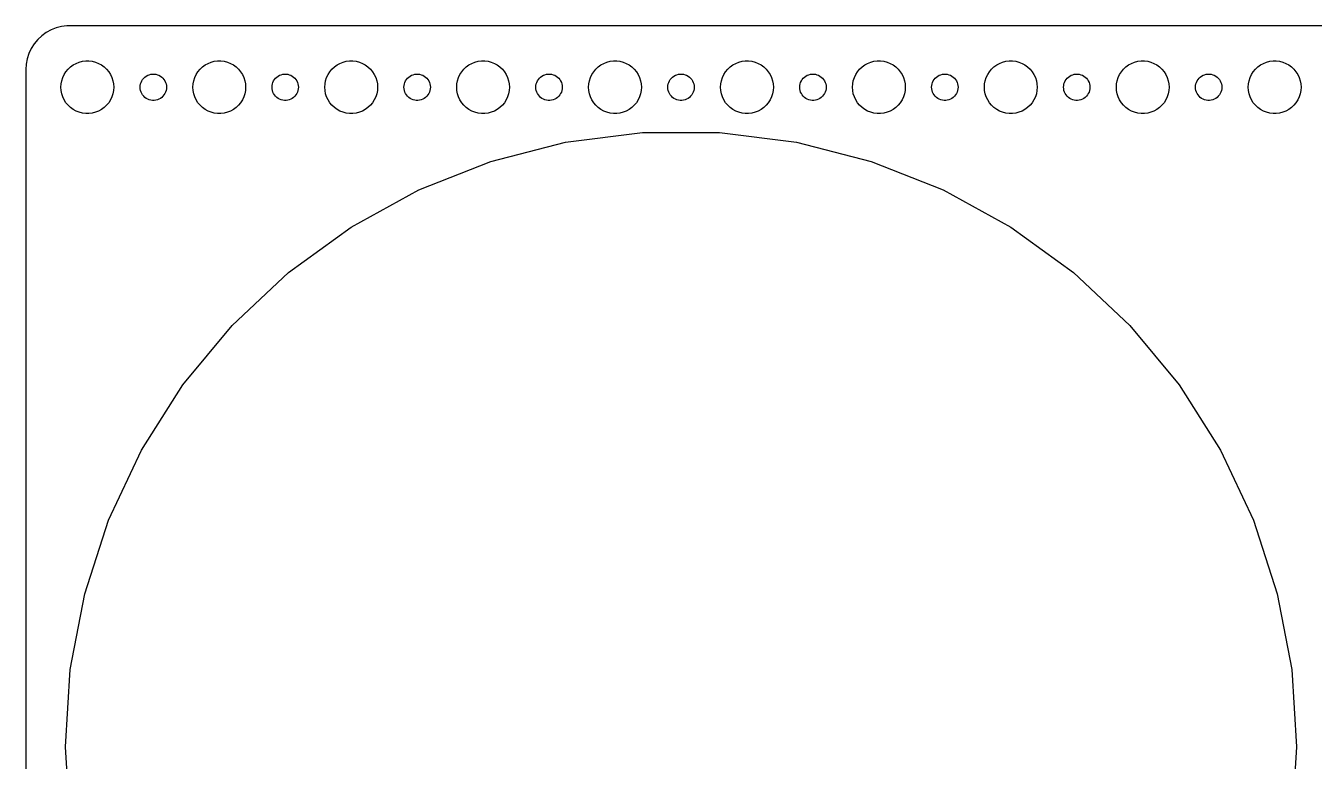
# Model space of a CAD drawing. Header units: metres. Extents: x -292 to 292, y -82 to 82.
# Drawn here: x -292 to -145.5, y -1.6 to 82 of the extents above; entities that cross this region are included whole.
import ezdxf

# ---------------------------------------------------------------- set-up
doc = ezdxf.new("R2010")
doc.units = ezdxf.units.M

msp = doc.modelspace()

# ---------------------------------------------------------------- linework, layer by layer
for p, q in [((-290.187, 80.8526), (-290.645, 80.4227)), ((-289.679, 81.2216), (-290.187, 80.8526)), ((-289.129, 81.5241), (-289.679, 81.2216)), ((-288.545, 81.7553), (-289.129, 81.5241)), ((-287.937, 81.9114), (-288.545, 81.7553)), ((-287.314, 81.9901), (-287.937, 81.9114)), ((287.314, 81.9901), (-287.314, 81.9901)), ((-291.382, 79.4088), (-291.649, 78.8406)), ((-291.045, 79.9389), (-291.382, 79.4088)), ((-290.645, 80.4227), (-291.045, 79.9389)), ((-291.843, 78.2434), (-291.961, 77.6267)), ((-291.649, 78.8406), (-291.843, 78.2434)), ((-286.607, 77.533), (-286.277, 77.7145)), ((-286.277, 77.7145), (-285.927, 77.8532)), ((-285.927, 77.8532), (-285.562, 77.9469)), ((-285.562, 77.9469), (-285.188, 77.9941)), ((-285.188, 77.9941), (-284.812, 77.9941)), ((-284.812, 77.9941), (-284.438, 77.9469)), ((-284.438, 77.9469), (-284.073, 77.8532)), ((-284.073, 77.8532), (-283.723, 77.7145)), ((-283.723, 77.7145), (-283.393, 77.533)), ((-271.607, 77.533), (-271.277, 77.7145)), ((-271.277, 77.7145), (-270.927, 77.8532)), ((-270.927, 77.8532), (-270.562, 77.9469)), ((-270.562, 77.9469), (-270.188, 77.9941)), ((-270.188, 77.9941), (-269.812, 77.9941)), ((-269.812, 77.9941), (-269.438, 77.9469)), ((-269.438, 77.9469), (-269.073, 77.8532)), ((-269.073, 77.8532), (-268.723, 77.7145)), ((-268.723, 77.7145), (-268.393, 77.533)), ((-256.607, 77.533), (-256.277, 77.7145)), ((-256.277, 77.7145), (-255.927, 77.8532)), ((-255.927, 77.8532), (-255.562, 77.9469)), ((-255.562, 77.9469), (-255.188, 77.9941)), ((-255.188, 77.9941), (-254.812, 77.9941)), ((-254.812, 77.9941), (-254.438, 77.9469)), ((-254.438, 77.9469), (-254.073, 77.8532)), ((-254.073, 77.8532), (-253.723, 77.7145)), ((-253.723, 77.7145), (-253.393, 77.533)), ((-241.607, 77.533), (-241.277, 77.7145)), ((-241.277, 77.7145), (-240.927, 77.8532)), ((-240.927, 77.8532), (-240.562, 77.9469)), ((-240.562, 77.9469), (-240.188, 77.9941)), ((-240.188, 77.9941), (-239.812, 77.9941)), ((-239.812, 77.9941), (-239.438, 77.9469)), ((-239.438, 77.9469), (-239.073, 77.8532)), ((-239.073, 77.8532), (-238.723, 77.7145)), ((-238.723, 77.7145), (-238.393, 77.533)), ((-226.607, 77.533), (-226.277, 77.7145)), ((-226.277, 77.7145), (-225.927, 77.8532)), ((-225.927, 77.8532), (-225.562, 77.9469)), ((-225.562, 77.9469), (-225.188, 77.9941)), ((-225.188, 77.9941), (-224.812, 77.9941)), ((-224.812, 77.9941), (-224.438, 77.9469)), ((-224.438, 77.9469), (-224.073, 77.8532)), ((-224.073, 77.8532), (-223.723, 77.7145)), ((-223.723, 77.7145), (-223.393, 77.533)), ((-211.607, 77.533), (-211.277, 77.7145)), ((-211.277, 77.7145), (-210.927, 77.8532)), ((-210.927, 77.8532), (-210.562, 77.9469)), ((-210.562, 77.9469), (-210.188, 77.9941)), ((-210.188, 77.9941), (-209.812, 77.9941)), ((-209.812, 77.9941), (-209.438, 77.9469)), ((-209.438, 77.9469), (-209.073, 77.8532)), ((-209.073, 77.8532), (-208.723, 77.7145)), ((-208.723, 77.7145), (-208.393, 77.533)), ((-196.607, 77.533), (-196.277, 77.7145)), ((-196.277, 77.7145), (-195.927, 77.8532)), ((-195.927, 77.8532), (-195.562, 77.9469)), ((-195.562, 77.9469), (-195.188, 77.9941)), ((-195.188, 77.9941), (-194.812, 77.9941)), ((-194.812, 77.9941), (-194.438, 77.9469)), ((-194.438, 77.9469), (-194.073, 77.8532)), ((-194.073, 77.8532), (-193.723, 77.7145)), ((-193.723, 77.7145), (-193.393, 77.533)), ((-181.607, 77.533), (-181.277, 77.7145)), ((-181.277, 77.7145), (-180.927, 77.8532)), ((-180.927, 77.8532), (-180.562, 77.9469)), ((-180.562, 77.9469), (-180.188, 77.9941)), ((-180.188, 77.9941), (-179.812, 77.9941)), ((-179.812, 77.9941), (-179.438, 77.9469)), ((-179.438, 77.9469), (-179.073, 77.8532)), ((-179.073, 77.8532), (-178.723, 77.7145)), ((-178.723, 77.7145), (-178.393, 77.533)), ((-166.607, 77.533), (-166.277, 77.7145)), ((-166.277, 77.7145), (-165.927, 77.8532)), ((-165.927, 77.8532), (-165.562, 77.9469)), ((-165.562, 77.9469), (-165.188, 77.9941)), ((-165.188, 77.9941), (-164.812, 77.9941)), ((-164.812, 77.9941), (-164.438, 77.9469)), ((-164.438, 77.9469), (-164.073, 77.8532)), ((-164.073, 77.8532), (-163.723, 77.7145)), ((-163.723, 77.7145), (-163.393, 77.533)), ((-151.607, 77.533), (-151.277, 77.7145)), ((-151.277, 77.7145), (-150.927, 77.8532)), ((-150.927, 77.8532), (-150.562, 77.9469)), ((-150.562, 77.9469), (-150.188, 77.9941)), ((-150.188, 77.9941), (-149.812, 77.9941)), ((-149.812, 77.9941), (-149.438, 77.9469)), ((-149.438, 77.9469), (-149.073, 77.8532)), ((-149.073, 77.8532), (-148.723, 77.7145)), ((-148.723, 77.7145), (-148.393, 77.533)), ((-291.961, 77.6267), (-292, 77)), ((-292, 77), (-292, -77)), ((-287.789, 76.1044), (-287.629, 76.4453)), ((-287.629, 76.4453), (-287.427, 76.7634)), ((-287.427, 76.7634), (-287.187, 77.0536)), ((-287.187, 77.0536), (-286.912, 77.3115)), ((-286.912, 77.3115), (-286.607, 77.533)), ((-283.393, 77.533), (-283.088, 77.3115)), ((-283.088, 77.3115), (-282.813, 77.0536)), ((-282.813, 77.0536), (-282.573, 76.7634)), ((-282.573, 76.7634), (-282.371, 76.4453)), ((-282.371, 76.4453), (-282.211, 76.1044)), ((-278.456, 76.1558), (-278.304, 76.2665)), ((-278.304, 76.2665), (-278.139, 76.3572)), ((-278.139, 76.3572), (-277.964, 76.4266)), ((-277.964, 76.4266), (-277.781, 76.4734)), ((-277.781, 76.4734), (-277.594, 76.497)), ((-277.594, 76.497), (-277.406, 76.497)), ((-277.406, 76.497), (-277.219, 76.4734)), ((-277.219, 76.4734), (-277.036, 76.4266)), ((-277.036, 76.4266), (-276.861, 76.3572)), ((-276.861, 76.3572), (-276.696, 76.2665)), ((-276.696, 76.2665), (-276.544, 76.1558)), ((-272.789, 76.1044), (-272.629, 76.4453)), ((-272.629, 76.4453), (-272.427, 76.7634)), ((-272.427, 76.7634), (-272.187, 77.0536)), ((-272.187, 77.0536), (-271.912, 77.3115)), ((-271.912, 77.3115), (-271.607, 77.533)), ((-268.393, 77.533), (-268.088, 77.3115)), ((-268.088, 77.3115), (-267.813, 77.0536)), ((-267.813, 77.0536), (-267.573, 76.7634)), ((-267.573, 76.7634), (-267.371, 76.4453)), ((-267.371, 76.4453), (-267.211, 76.1044)), ((-263.456, 76.1558), (-263.304, 76.2665)), ((-263.304, 76.2665), (-263.139, 76.3572)), ((-263.139, 76.3572), (-262.964, 76.4266)), ((-262.964, 76.4266), (-262.781, 76.4734)), ((-262.781, 76.4734), (-262.594, 76.497)), ((-262.594, 76.497), (-262.406, 76.497)), ((-262.406, 76.497), (-262.219, 76.4734)), ((-262.219, 76.4734), (-262.036, 76.4266)), ((-262.036, 76.4266), (-261.861, 76.3572)), ((-261.861, 76.3572), (-261.696, 76.2665)), ((-261.696, 76.2665), (-261.544, 76.1558)), ((-257.789, 76.1044), (-257.629, 76.4453)), ((-257.629, 76.4453), (-257.427, 76.7634)), ((-257.427, 76.7634), (-257.187, 77.0536)), ((-257.187, 77.0536), (-256.912, 77.3115)), ((-256.912, 77.3115), (-256.607, 77.533)), ((-253.393, 77.533), (-253.088, 77.3115)), ((-253.088, 77.3115), (-252.813, 77.0536)), ((-252.813, 77.0536), (-252.573, 76.7634)), ((-252.573, 76.7634), (-252.371, 76.4453)), ((-252.371, 76.4453), (-252.211, 76.1044)), ((-248.456, 76.1558), (-248.304, 76.2665)), ((-248.304, 76.2665), (-248.139, 76.3572)), ((-248.139, 76.3572), (-247.964, 76.4266)), ((-247.964, 76.4266), (-247.781, 76.4734)), ((-247.781, 76.4734), (-247.594, 76.497)), ((-247.594, 76.497), (-247.406, 76.497)), ((-247.406, 76.497), (-247.219, 76.4734)), ((-247.219, 76.4734), (-247.036, 76.4266)), ((-247.036, 76.4266), (-246.861, 76.3572)), ((-246.861, 76.3572), (-246.696, 76.2665)), ((-246.696, 76.2665), (-246.544, 76.1558)), ((-242.789, 76.1044), (-242.629, 76.4453)), ((-242.629, 76.4453), (-242.427, 76.7634)), ((-242.427, 76.7634), (-242.187, 77.0536)), ((-242.187, 77.0536), (-241.912, 77.3115)), ((-241.912, 77.3115), (-241.607, 77.533)), ((-238.393, 77.533), (-238.088, 77.3115)), ((-238.088, 77.3115), (-237.813, 77.0536)), ((-237.813, 77.0536), (-237.573, 76.7634)), ((-237.573, 76.7634), (-237.371, 76.4453)), ((-237.371, 76.4453), (-237.211, 76.1044)), ((-233.456, 76.1558), (-233.304, 76.2665)), ((-233.304, 76.2665), (-233.139, 76.3572)), ((-233.139, 76.3572), (-232.964, 76.4266)), ((-232.964, 76.4266), (-232.781, 76.4734)), ((-232.781, 76.4734), (-232.594, 76.497)), ((-232.594, 76.497), (-232.406, 76.497)), ((-232.406, 76.497), (-232.219, 76.4734)), ((-232.219, 76.4734), (-232.036, 76.4266)), ((-232.036, 76.4266), (-231.861, 76.3572)), ((-231.861, 76.3572), (-231.696, 76.2665)), ((-231.696, 76.2665), (-231.544, 76.1558)), ((-227.789, 76.1044), (-227.629, 76.4453)), ((-227.629, 76.4453), (-227.427, 76.7634)), ((-227.427, 76.7634), (-227.187, 77.0536)), ((-227.187, 77.0536), (-226.912, 77.3115)), ((-226.912, 77.3115), (-226.607, 77.533)), ((-223.393, 77.533), (-223.088, 77.3115)), ((-223.088, 77.3115), (-222.813, 77.0536)), ((-222.813, 77.0536), (-222.573, 76.7634)), ((-222.573, 76.7634), (-222.371, 76.4453)), ((-222.371, 76.4453), (-222.211, 76.1044)), ((-218.456, 76.1558), (-218.304, 76.2665)), ((-218.304, 76.2665), (-218.139, 76.3572)), ((-218.139, 76.3572), (-217.964, 76.4266)), ((-217.964, 76.4266), (-217.781, 76.4734)), ((-217.781, 76.4734), (-217.594, 76.497)), ((-217.594, 76.497), (-217.406, 76.497)), ((-217.406, 76.497), (-217.219, 76.4734)), ((-217.219, 76.4734), (-217.036, 76.4266)), ((-217.036, 76.4266), (-216.861, 76.3572)), ((-216.861, 76.3572), (-216.696, 76.2665)), ((-216.696, 76.2665), (-216.544, 76.1558)), ((-212.789, 76.1044), (-212.629, 76.4453)), ((-212.629, 76.4453), (-212.427, 76.7634)), ((-212.427, 76.7634), (-212.187, 77.0536)), ((-212.187, 77.0536), (-211.912, 77.3115)), ((-211.912, 77.3115), (-211.607, 77.533)), ((-208.393, 77.533), (-208.088, 77.3115)), ((-208.088, 77.3115), (-207.813, 77.0536)), ((-207.813, 77.0536), (-207.573, 76.7634)), ((-207.573, 76.7634), (-207.371, 76.4453)), ((-207.371, 76.4453), (-207.211, 76.1044)), ((-203.456, 76.1558), (-203.304, 76.2665)), ((-203.304, 76.2665), (-203.139, 76.3572)), ((-203.139, 76.3572), (-202.964, 76.4266)), ((-202.964, 76.4266), (-202.781, 76.4734)), ((-202.781, 76.4734), (-202.594, 76.497)), ((-202.594, 76.497), (-202.406, 76.497)), ((-202.406, 76.497), (-202.219, 76.4734)), ((-202.219, 76.4734), (-202.036, 76.4266)), ((-202.036, 76.4266), (-201.861, 76.3572)), ((-201.861, 76.3572), (-201.696, 76.2665)), ((-201.696, 76.2665), (-201.544, 76.1558)), ((-197.789, 76.1044), (-197.629, 76.4453)), ((-197.629, 76.4453), (-197.427, 76.7634)), ((-197.427, 76.7634), (-197.187, 77.0536)), ((-197.187, 77.0536), (-196.912, 77.3115)), ((-196.912, 77.3115), (-196.607, 77.533)), ((-193.393, 77.533), (-193.088, 77.3115)), ((-193.088, 77.3115), (-192.813, 77.0536)), ((-192.813, 77.0536), (-192.573, 76.7634)), ((-192.573, 76.7634), (-192.371, 76.4453)), ((-192.371, 76.4453), (-192.211, 76.1044)), ((-188.456, 76.1558), (-188.304, 76.2665)), ((-188.304, 76.2665), (-188.139, 76.3572)), ((-188.139, 76.3572), (-187.964, 76.4266)), ((-187.964, 76.4266), (-187.781, 76.4734)), ((-187.781, 76.4734), (-187.594, 76.497)), ((-187.594, 76.497), (-187.406, 76.497)), ((-187.406, 76.497), (-187.219, 76.4734)), ((-187.219, 76.4734), (-187.036, 76.4266)), ((-187.036, 76.4266), (-186.861, 76.3572)), ((-186.861, 76.3572), (-186.696, 76.2665)), ((-186.696, 76.2665), (-186.544, 76.1558)), ((-182.789, 76.1044), (-182.629, 76.4453)), ((-182.629, 76.4453), (-182.427, 76.7634)), ((-182.427, 76.7634), (-182.187, 77.0536)), ((-182.187, 77.0536), (-181.912, 77.3115)), ((-181.912, 77.3115), (-181.607, 77.533)), ((-178.393, 77.533), (-178.088, 77.3115)), ((-178.088, 77.3115), (-177.813, 77.0536)), ((-177.813, 77.0536), (-177.573, 76.7634)), ((-177.573, 76.7634), (-177.371, 76.4453)), ((-177.371, 76.4453), (-177.211, 76.1044)), ((-173.456, 76.1558), (-173.304, 76.2665)), ((-173.304, 76.2665), (-173.139, 76.3572)), ((-173.139, 76.3572), (-172.964, 76.4266)), ((-172.964, 76.4266), (-172.781, 76.4734)), ((-172.781, 76.4734), (-172.594, 76.497)), ((-172.594, 76.497), (-172.406, 76.497)), ((-172.406, 76.497), (-172.219, 76.4734)), ((-172.219, 76.4734), (-172.036, 76.4266)), ((-172.036, 76.4266), (-171.861, 76.3572)), ((-171.861, 76.3572), (-171.696, 76.2665)), ((-171.696, 76.2665), (-171.544, 76.1558)), ((-167.789, 76.1044), (-167.629, 76.4453)), ((-167.629, 76.4453), (-167.427, 76.7634)), ((-167.427, 76.7634), (-167.187, 77.0536)), ((-167.187, 77.0536), (-166.912, 77.3115)), ((-166.912, 77.3115), (-166.607, 77.533)), ((-163.393, 77.533), (-163.088, 77.3115)), ((-163.088, 77.3115), (-162.813, 77.0536)), ((-162.813, 77.0536), (-162.573, 76.7634)), ((-162.573, 76.7634), (-162.371, 76.4453)), ((-162.371, 76.4453), (-162.211, 76.1044)), ((-158.456, 76.1558), (-158.304, 76.2665)), ((-158.304, 76.2665), (-158.139, 76.3572)), ((-158.139, 76.3572), (-157.964, 76.4266)), ((-157.964, 76.4266), (-157.781, 76.4734)), ((-157.781, 76.4734), (-157.594, 76.497)), ((-157.594, 76.497), (-157.406, 76.497)), ((-157.406, 76.497), (-157.219, 76.4734)), ((-157.219, 76.4734), (-157.036, 76.4266)), ((-157.036, 76.4266), (-156.861, 76.3572)), ((-156.861, 76.3572), (-156.696, 76.2665)), ((-156.696, 76.2665), (-156.544, 76.1558)), ((-152.789, 76.1044), (-152.629, 76.4453)), ((-152.629, 76.4453), (-152.427, 76.7634)), ((-152.427, 76.7634), (-152.187, 77.0536)), ((-152.187, 77.0536), (-151.912, 77.3115)), ((-151.912, 77.3115), (-151.607, 77.533)), ((-148.393, 77.533), (-148.088, 77.3115)), ((-148.088, 77.3115), (-147.813, 77.0536)), ((-147.813, 77.0536), (-147.573, 76.7634)), ((-147.573, 76.7634), (-147.371, 76.4453)), ((-147.371, 76.4453), (-147.211, 76.1044)), ((-288, 75), (-287.976, 75.376)), ((-287.976, 74.624), (-288, 75)), ((-287.976, 75.376), (-287.906, 75.7461)), ((-287.906, 75.7461), (-287.789, 76.1044)), ((-282.211, 76.1044), (-282.094, 75.7461)), ((-282.094, 75.7461), (-282.024, 75.376)), ((-282.024, 75.376), (-282, 75)), ((-282, 75), (-282.024, 74.624)), ((-279, 75), (-278.988, 75.188)), ((-278.988, 74.812), (-279, 75)), ((-278.988, 75.188), (-278.953, 75.373)), ((-278.953, 74.627), (-278.988, 74.812)), ((-278.953, 75.373), (-278.895, 75.5522)), ((-278.895, 75.5522), (-278.814, 75.7226)), ((-278.814, 75.7226), (-278.714, 75.8817)), ((-278.714, 75.8817), (-278.593, 76.0268)), ((-278.593, 76.0268), (-278.456, 76.1558)), ((-276.544, 76.1558), (-276.407, 76.0268)), ((-276.407, 76.0268), (-276.286, 75.8817)), ((-276.286, 75.8817), (-276.186, 75.7226)), ((-276.186, 75.7226), (-276.105, 75.5522)), ((-276.105, 75.5522), (-276.047, 75.373)), ((-276.047, 75.373), (-276.012, 75.188)), ((-276.012, 74.812), (-276.047, 74.627)), ((-276.012, 75.188), (-276, 75)), ((-276, 75), (-276.012, 74.812)), ((-273, 75), (-272.976, 75.376)), ((-272.976, 74.624), (-273, 75)), ((-272.976, 75.376), (-272.906, 75.7461)), ((-272.906, 75.7461), (-272.789, 76.1044)), ((-267.211, 76.1044), (-267.094, 75.7461)), ((-267.094, 75.7461), (-267.024, 75.376)), ((-267.024, 75.376), (-267, 75)), ((-267, 75), (-267.024, 74.624)), ((-264, 75), (-263.988, 75.188)), ((-263.988, 74.812), (-264, 75)), ((-263.988, 75.188), (-263.953, 75.373)), ((-263.953, 74.627), (-263.988, 74.812)), ((-263.953, 75.373), (-263.895, 75.5522)), ((-263.895, 75.5522), (-263.814, 75.7226)), ((-263.814, 75.7226), (-263.714, 75.8817)), ((-263.714, 75.8817), (-263.593, 76.0268)), ((-263.593, 76.0268), (-263.456, 76.1558)), ((-261.544, 76.1558), (-261.407, 76.0268)), ((-261.407, 76.0268), (-261.286, 75.8817)), ((-261.286, 75.8817), (-261.186, 75.7226)), ((-261.186, 75.7226), (-261.105, 75.5522)), ((-261.105, 75.5522), (-261.047, 75.373)), ((-261.047, 75.373), (-261.012, 75.188)), ((-261.012, 74.812), (-261.047, 74.627)), ((-261.012, 75.188), (-261, 75)), ((-261, 75), (-261.012, 74.812)), ((-258, 75), (-257.976, 75.376)), ((-257.976, 74.624), (-258, 75)), ((-257.976, 75.376), (-257.906, 75.7461)), ((-257.906, 75.7461), (-257.789, 76.1044)), ((-252.211, 76.1044), (-252.094, 75.7461)), ((-252.094, 75.7461), (-252.024, 75.376)), ((-252.024, 75.376), (-252, 75)), ((-252, 75), (-252.024, 74.624)), ((-249, 75), (-248.988, 75.188)), ((-248.988, 74.812), (-249, 75)), ((-248.988, 75.188), (-248.953, 75.373)), ((-248.953, 74.627), (-248.988, 74.812)), ((-248.953, 75.373), (-248.895, 75.5522)), ((-248.895, 75.5522), (-248.814, 75.7226)), ((-248.814, 75.7226), (-248.714, 75.8817)), ((-248.714, 75.8817), (-248.593, 76.0268)), ((-248.593, 76.0268), (-248.456, 76.1558)), ((-246.544, 76.1558), (-246.407, 76.0268)), ((-246.407, 76.0268), (-246.286, 75.8817)), ((-246.286, 75.8817), (-246.186, 75.7226)), ((-246.186, 75.7226), (-246.105, 75.5522)), ((-246.105, 75.5522), (-246.047, 75.373)), ((-246.047, 75.373), (-246.012, 75.188)), ((-246.012, 74.812), (-246.047, 74.627)), ((-246.012, 75.188), (-246, 75)), ((-246, 75), (-246.012, 74.812)), ((-243, 75), (-242.976, 75.376)), ((-242.976, 74.624), (-243, 75)), ((-242.976, 75.376), (-242.906, 75.7461)), ((-242.906, 75.7461), (-242.789, 76.1044)), ((-237.211, 76.1044), (-237.094, 75.7461)), ((-237.094, 75.7461), (-237.024, 75.376)), ((-237.024, 75.376), (-237, 75)), ((-237, 75), (-237.024, 74.624)), ((-234, 75), (-233.988, 75.188)), ((-233.988, 74.812), (-234, 75)), ((-233.988, 75.188), (-233.953, 75.373)), ((-233.953, 74.627), (-233.988, 74.812)), ((-233.953, 75.373), (-233.895, 75.5522)), ((-233.895, 75.5522), (-233.814, 75.7226)), ((-233.814, 75.7226), (-233.714, 75.8817)), ((-233.714, 75.8817), (-233.593, 76.0268)), ((-233.593, 76.0268), (-233.456, 76.1558)), ((-231.544, 76.1558), (-231.407, 76.0268)), ((-231.407, 76.0268), (-231.286, 75.8817)), ((-231.286, 75.8817), (-231.186, 75.7226)), ((-231.186, 75.7226), (-231.105, 75.5522)), ((-231.105, 75.5522), (-231.047, 75.373)), ((-231.047, 75.373), (-231.012, 75.188)), ((-231.012, 74.812), (-231.047, 74.627)), ((-231.012, 75.188), (-231, 75)), ((-231, 75), (-231.012, 74.812)), ((-228, 75), (-227.976, 75.376)), ((-227.976, 74.624), (-228, 75)), ((-227.976, 75.376), (-227.906, 75.7461)), ((-227.906, 75.7461), (-227.789, 76.1044)), ((-222.211, 76.1044), (-222.094, 75.7461)), ((-222.094, 75.7461), (-222.024, 75.376)), ((-222.024, 75.376), (-222, 75)), ((-222, 75), (-222.024, 74.624)), ((-219, 75), (-218.988, 75.188)), ((-218.988, 74.812), (-219, 75)), ((-218.988, 75.188), (-218.953, 75.373)), ((-218.953, 74.627), (-218.988, 74.812)), ((-218.953, 75.373), (-218.895, 75.5522)), ((-218.895, 75.5522), (-218.814, 75.7226)), ((-218.814, 75.7226), (-218.714, 75.8817)), ((-218.714, 75.8817), (-218.593, 76.0268)), ((-218.593, 76.0268), (-218.456, 76.1558)), ((-216.544, 76.1558), (-216.407, 76.0268)), ((-216.407, 76.0268), (-216.286, 75.8817)), ((-216.286, 75.8817), (-216.186, 75.7226)), ((-216.186, 75.7226), (-216.105, 75.5522)), ((-216.105, 75.5522), (-216.047, 75.373)), ((-216.047, 75.373), (-216.012, 75.188)), ((-216.012, 74.812), (-216.047, 74.627)), ((-216.012, 75.188), (-216, 75)), ((-216, 75), (-216.012, 74.812)), ((-213, 75), (-212.976, 75.376)), ((-212.976, 74.624), (-213, 75)), ((-212.976, 75.376), (-212.906, 75.7461)), ((-212.906, 75.7461), (-212.789, 76.1044)), ((-207.211, 76.1044), (-207.094, 75.7461)), ((-207.094, 75.7461), (-207.024, 75.376)), ((-207.024, 75.376), (-207, 75)), ((-207, 75), (-207.024, 74.624)), ((-204, 75), (-203.988, 75.188)), ((-203.988, 74.812), (-204, 75)), ((-203.988, 75.188), (-203.953, 75.373)), ((-203.953, 74.627), (-203.988, 74.812)), ((-203.953, 75.373), (-203.895, 75.5522)), ((-203.895, 75.5522), (-203.814, 75.7226)), ((-203.814, 75.7226), (-203.714, 75.8817)), ((-203.714, 75.8817), (-203.593, 76.0268)), ((-203.593, 76.0268), (-203.456, 76.1558)), ((-201.544, 76.1558), (-201.407, 76.0268)), ((-201.407, 76.0268), (-201.286, 75.8817)), ((-201.286, 75.8817), (-201.186, 75.7226)), ((-201.186, 75.7226), (-201.105, 75.5522)), ((-201.105, 75.5522), (-201.047, 75.373)), ((-201.047, 75.373), (-201.012, 75.188)), ((-201.012, 74.812), (-201.047, 74.627)), ((-201.012, 75.188), (-201, 75)), ((-201, 75), (-201.012, 74.812)), ((-198, 75), (-197.976, 75.376)), ((-197.976, 74.624), (-198, 75)), ((-197.976, 75.376), (-197.906, 75.7461)), ((-197.906, 75.7461), (-197.789, 76.1044)), ((-192.211, 76.1044), (-192.094, 75.7461)), ((-192.094, 75.7461), (-192.024, 75.376)), ((-192.024, 75.376), (-192, 75)), ((-192, 75), (-192.024, 74.624)), ((-189, 75), (-188.988, 75.188)), ((-188.988, 74.812), (-189, 75)), ((-188.988, 75.188), (-188.953, 75.373)), ((-188.953, 74.627), (-188.988, 74.812)), ((-188.953, 75.373), (-188.895, 75.5522)), ((-188.895, 75.5522), (-188.814, 75.7226)), ((-188.814, 75.7226), (-188.714, 75.8817)), ((-188.714, 75.8817), (-188.593, 76.0268)), ((-188.593, 76.0268), (-188.456, 76.1558)), ((-186.544, 76.1558), (-186.407, 76.0268)), ((-186.407, 76.0268), (-186.286, 75.8817)), ((-186.286, 75.8817), (-186.186, 75.7226)), ((-186.186, 75.7226), (-186.105, 75.5522)), ((-186.105, 75.5522), (-186.047, 75.373)), ((-186.047, 75.373), (-186.012, 75.188)), ((-186.012, 74.812), (-186.047, 74.627)), ((-186.012, 75.188), (-186, 75)), ((-186, 75), (-186.012, 74.812)), ((-183, 75), (-182.976, 75.376)), ((-182.976, 74.624), (-183, 75)), ((-182.976, 75.376), (-182.906, 75.7461)), ((-182.906, 75.7461), (-182.789, 76.1044)), ((-177.211, 76.1044), (-177.094, 75.7461)), ((-177.094, 75.7461), (-177.024, 75.376)), ((-177.024, 75.376), (-177, 75)), ((-177, 75), (-177.024, 74.624)), ((-174, 75), (-173.988, 75.188)), ((-173.988, 74.812), (-174, 75)), ((-173.988, 75.188), (-173.953, 75.373)), ((-173.953, 74.627), (-173.988, 74.812)), ((-173.953, 75.373), (-173.895, 75.5522)), ((-173.895, 75.5522), (-173.814, 75.7226)), ((-173.814, 75.7226), (-173.714, 75.8817)), ((-173.714, 75.8817), (-173.593, 76.0268)), ((-173.593, 76.0268), (-173.456, 76.1558)), ((-171.544, 76.1558), (-171.407, 76.0268)), ((-171.407, 76.0268), (-171.286, 75.8817)), ((-171.286, 75.8817), (-171.186, 75.7226)), ((-171.186, 75.7226), (-171.105, 75.5522)), ((-171.105, 75.5522), (-171.047, 75.373)), ((-171.047, 75.373), (-171.012, 75.188)), ((-171.012, 74.812), (-171.047, 74.627)), ((-171.012, 75.188), (-171, 75)), ((-171, 75), (-171.012, 74.812)), ((-168, 75), (-167.976, 75.376)), ((-167.976, 74.624), (-168, 75)), ((-167.976, 75.376), (-167.906, 75.7461)), ((-167.906, 75.7461), (-167.789, 76.1044)), ((-162.211, 76.1044), (-162.094, 75.7461)), ((-162.094, 75.7461), (-162.024, 75.376)), ((-162.024, 75.376), (-162, 75)), ((-162, 75), (-162.024, 74.624)), ((-159, 75), (-158.988, 75.188)), ((-158.988, 74.812), (-159, 75)), ((-158.988, 75.188), (-158.953, 75.373)), ((-158.953, 74.627), (-158.988, 74.812)), ((-158.953, 75.373), (-158.895, 75.5522)), ((-158.895, 75.5522), (-158.814, 75.7226)), ((-158.814, 75.7226), (-158.714, 75.8817)), ((-158.714, 75.8817), (-158.593, 76.0268)), ((-158.593, 76.0268), (-158.456, 76.1558)), ((-156.544, 76.1558), (-156.407, 76.0268)), ((-156.407, 76.0268), (-156.286, 75.8817)), ((-156.286, 75.8817), (-156.186, 75.7226)), ((-156.186, 75.7226), (-156.105, 75.5522)), ((-156.105, 75.5522), (-156.047, 75.373)), ((-156.047, 75.373), (-156.012, 75.188)), ((-156.012, 74.812), (-156.047, 74.627)), ((-156.012, 75.188), (-156, 75)), ((-156, 75), (-156.012, 74.812)), ((-153, 75), (-152.976, 75.376)), ((-152.976, 74.624), (-153, 75)), ((-152.976, 75.376), (-152.906, 75.7461)), ((-152.906, 75.7461), (-152.789, 76.1044)), ((-147.211, 76.1044), (-147.094, 75.7461)), ((-147.094, 75.7461), (-147.024, 75.376)), ((-147.024, 75.376), (-147, 75)), ((-147, 75), (-147.024, 74.624)), ((-287.906, 74.2539), (-287.976, 74.624)), ((-287.789, 73.8956), (-287.906, 74.2539)), ((-287.629, 73.5547), (-287.789, 73.8956)), ((-287.427, 73.2366), (-287.629, 73.5547)), ((-282.371, 73.5547), (-282.573, 73.2366)), ((-282.211, 73.8956), (-282.371, 73.5547)), ((-282.094, 74.2539), (-282.211, 73.8956)), ((-282.024, 74.624), (-282.094, 74.2539)), ((-278.895, 74.4478), (-278.953, 74.627)), ((-278.814, 74.2774), (-278.895, 74.4478)), ((-278.714, 74.1183), (-278.814, 74.2774)), ((-278.593, 73.9732), (-278.714, 74.1183)), ((-278.456, 73.8442), (-278.593, 73.9732)), ((-278.304, 73.7335), (-278.456, 73.8442)), ((-278.139, 73.6428), (-278.304, 73.7335)), ((-277.964, 73.5734), (-278.139, 73.6428)), ((-277.781, 73.5266), (-277.964, 73.5734)), ((-277.594, 73.503), (-277.781, 73.5266)), ((-277.406, 73.503), (-277.594, 73.503)), ((-277.219, 73.5266), (-277.406, 73.503)), ((-277.036, 73.5734), (-277.219, 73.5266)), ((-276.861, 73.6428), (-277.036, 73.5734)), ((-276.696, 73.7335), (-276.861, 73.6428)), ((-276.544, 73.8442), (-276.696, 73.7335)), ((-276.407, 73.9732), (-276.544, 73.8442)), ((-276.286, 74.1183), (-276.407, 73.9732)), ((-276.186, 74.2774), (-276.286, 74.1183)), ((-276.105, 74.4478), (-276.186, 74.2774)), ((-276.047, 74.627), (-276.105, 74.4478)), ((-272.906, 74.2539), (-272.976, 74.624)), ((-272.789, 73.8956), (-272.906, 74.2539)), ((-272.629, 73.5547), (-272.789, 73.8956)), ((-272.427, 73.2366), (-272.629, 73.5547)), ((-267.371, 73.5547), (-267.573, 73.2366)), ((-267.211, 73.8956), (-267.371, 73.5547)), ((-267.094, 74.2539), (-267.211, 73.8956)), ((-267.024, 74.624), (-267.094, 74.2539)), ((-263.895, 74.4478), (-263.953, 74.627)), ((-263.814, 74.2774), (-263.895, 74.4478)), ((-263.714, 74.1183), (-263.814, 74.2774)), ((-263.593, 73.9732), (-263.714, 74.1183)), ((-263.456, 73.8442), (-263.593, 73.9732)), ((-263.304, 73.7335), (-263.456, 73.8442)), ((-263.139, 73.6428), (-263.304, 73.7335)), ((-262.964, 73.5734), (-263.139, 73.6428)), ((-262.781, 73.5266), (-262.964, 73.5734)), ((-262.594, 73.503), (-262.781, 73.5266)), ((-262.406, 73.503), (-262.594, 73.503)), ((-262.219, 73.5266), (-262.406, 73.503)), ((-262.036, 73.5734), (-262.219, 73.5266)), ((-261.861, 73.6428), (-262.036, 73.5734)), ((-261.696, 73.7335), (-261.861, 73.6428)), ((-261.544, 73.8442), (-261.696, 73.7335)), ((-261.407, 73.9732), (-261.544, 73.8442)), ((-261.286, 74.1183), (-261.407, 73.9732)), ((-261.186, 74.2774), (-261.286, 74.1183)), ((-261.105, 74.4478), (-261.186, 74.2774)), ((-261.047, 74.627), (-261.105, 74.4478)), ((-257.906, 74.2539), (-257.976, 74.624)), ((-257.789, 73.8956), (-257.906, 74.2539)), ((-257.629, 73.5547), (-257.789, 73.8956)), ((-257.427, 73.2366), (-257.629, 73.5547)), ((-252.371, 73.5547), (-252.573, 73.2366)), ((-252.211, 73.8956), (-252.371, 73.5547)), ((-252.094, 74.2539), (-252.211, 73.8956)), ((-252.024, 74.624), (-252.094, 74.2539)), ((-248.895, 74.4478), (-248.953, 74.627)), ((-248.814, 74.2774), (-248.895, 74.4478)), ((-248.714, 74.1183), (-248.814, 74.2774)), ((-248.593, 73.9732), (-248.714, 74.1183)), ((-248.456, 73.8442), (-248.593, 73.9732)), ((-248.304, 73.7335), (-248.456, 73.8442)), ((-248.139, 73.6428), (-248.304, 73.7335)), ((-247.964, 73.5734), (-248.139, 73.6428)), ((-247.781, 73.5266), (-247.964, 73.5734)), ((-247.594, 73.503), (-247.781, 73.5266)), ((-247.406, 73.503), (-247.594, 73.503)), ((-247.219, 73.5266), (-247.406, 73.503)), ((-247.036, 73.5734), (-247.219, 73.5266)), ((-246.861, 73.6428), (-247.036, 73.5734)), ((-246.696, 73.7335), (-246.861, 73.6428)), ((-246.544, 73.8442), (-246.696, 73.7335)), ((-246.407, 73.9732), (-246.544, 73.8442)), ((-246.286, 74.1183), (-246.407, 73.9732)), ((-246.186, 74.2774), (-246.286, 74.1183)), ((-246.105, 74.4478), (-246.186, 74.2774)), ((-246.047, 74.627), (-246.105, 74.4478)), ((-242.906, 74.2539), (-242.976, 74.624)), ((-242.789, 73.8956), (-242.906, 74.2539)), ((-242.629, 73.5547), (-242.789, 73.8956)), ((-242.427, 73.2366), (-242.629, 73.5547)), ((-237.371, 73.5547), (-237.573, 73.2366)), ((-237.211, 73.8956), (-237.371, 73.5547)), ((-237.094, 74.2539), (-237.211, 73.8956)), ((-237.024, 74.624), (-237.094, 74.2539)), ((-233.895, 74.4478), (-233.953, 74.627)), ((-233.814, 74.2774), (-233.895, 74.4478)), ((-233.714, 74.1183), (-233.814, 74.2774)), ((-233.593, 73.9732), (-233.714, 74.1183)), ((-233.456, 73.8442), (-233.593, 73.9732)), ((-233.304, 73.7335), (-233.456, 73.8442)), ((-233.139, 73.6428), (-233.304, 73.7335)), ((-232.964, 73.5734), (-233.139, 73.6428)), ((-232.781, 73.5266), (-232.964, 73.5734)), ((-232.594, 73.503), (-232.781, 73.5266)), ((-232.406, 73.503), (-232.594, 73.503)), ((-232.219, 73.5266), (-232.406, 73.503)), ((-232.036, 73.5734), (-232.219, 73.5266)), ((-231.861, 73.6428), (-232.036, 73.5734)), ((-231.696, 73.7335), (-231.861, 73.6428)), ((-231.544, 73.8442), (-231.696, 73.7335)), ((-231.407, 73.9732), (-231.544, 73.8442)), ((-231.286, 74.1183), (-231.407, 73.9732)), ((-231.186, 74.2774), (-231.286, 74.1183)), ((-231.105, 74.4478), (-231.186, 74.2774)), ((-231.047, 74.627), (-231.105, 74.4478)), ((-227.906, 74.2539), (-227.976, 74.624)), ((-227.789, 73.8956), (-227.906, 74.2539)), ((-227.629, 73.5547), (-227.789, 73.8956)), ((-227.427, 73.2366), (-227.629, 73.5547)), ((-222.371, 73.5547), (-222.573, 73.2366)), ((-222.211, 73.8956), (-222.371, 73.5547)), ((-222.094, 74.2539), (-222.211, 73.8956)), ((-222.024, 74.624), (-222.094, 74.2539)), ((-218.895, 74.4478), (-218.953, 74.627)), ((-218.814, 74.2774), (-218.895, 74.4478)), ((-218.714, 74.1183), (-218.814, 74.2774)), ((-218.593, 73.9732), (-218.714, 74.1183)), ((-218.456, 73.8442), (-218.593, 73.9732)), ((-218.304, 73.7335), (-218.456, 73.8442)), ((-218.139, 73.6428), (-218.304, 73.7335)), ((-217.964, 73.5734), (-218.139, 73.6428)), ((-217.781, 73.5266), (-217.964, 73.5734)), ((-217.594, 73.503), (-217.781, 73.5266)), ((-217.406, 73.503), (-217.594, 73.503)), ((-217.219, 73.5266), (-217.406, 73.503)), ((-217.036, 73.5734), (-217.219, 73.5266)), ((-216.861, 73.6428), (-217.036, 73.5734)), ((-216.696, 73.7335), (-216.861, 73.6428)), ((-216.544, 73.8442), (-216.696, 73.7335)), ((-216.407, 73.9732), (-216.544, 73.8442)), ((-216.286, 74.1183), (-216.407, 73.9732)), ((-216.186, 74.2774), (-216.286, 74.1183)), ((-216.105, 74.4478), (-216.186, 74.2774)), ((-216.047, 74.627), (-216.105, 74.4478)), ((-212.906, 74.2539), (-212.976, 74.624)), ((-212.789, 73.8956), (-212.906, 74.2539)), ((-212.629, 73.5547), (-212.789, 73.8956)), ((-212.427, 73.2366), (-212.629, 73.5547)), ((-207.371, 73.5547), (-207.573, 73.2366)), ((-207.211, 73.8956), (-207.371, 73.5547)), ((-207.094, 74.2539), (-207.211, 73.8956)), ((-207.024, 74.624), (-207.094, 74.2539)), ((-203.895, 74.4478), (-203.953, 74.627)), ((-203.814, 74.2774), (-203.895, 74.4478)), ((-203.714, 74.1183), (-203.814, 74.2774)), ((-203.593, 73.9732), (-203.714, 74.1183)), ((-203.456, 73.8442), (-203.593, 73.9732)), ((-203.304, 73.7335), (-203.456, 73.8442)), ((-203.139, 73.6428), (-203.304, 73.7335)), ((-202.964, 73.5734), (-203.139, 73.6428)), ((-202.781, 73.5266), (-202.964, 73.5734)), ((-202.594, 73.503), (-202.781, 73.5266)), ((-202.406, 73.503), (-202.594, 73.503)), ((-202.219, 73.5266), (-202.406, 73.503)), ((-202.036, 73.5734), (-202.219, 73.5266)), ((-201.861, 73.6428), (-202.036, 73.5734)), ((-201.696, 73.7335), (-201.861, 73.6428)), ((-201.544, 73.8442), (-201.696, 73.7335)), ((-201.407, 73.9732), (-201.544, 73.8442)), ((-201.286, 74.1183), (-201.407, 73.9732)), ((-201.186, 74.2774), (-201.286, 74.1183)), ((-201.105, 74.4478), (-201.186, 74.2774)), ((-201.047, 74.627), (-201.105, 74.4478)), ((-197.906, 74.2539), (-197.976, 74.624)), ((-197.789, 73.8956), (-197.906, 74.2539)), ((-197.629, 73.5547), (-197.789, 73.8956)), ((-197.427, 73.2366), (-197.629, 73.5547)), ((-192.371, 73.5547), (-192.573, 73.2366)), ((-192.211, 73.8956), (-192.371, 73.5547)), ((-192.094, 74.2539), (-192.211, 73.8956)), ((-192.024, 74.624), (-192.094, 74.2539)), ((-188.895, 74.4478), (-188.953, 74.627)), ((-188.814, 74.2774), (-188.895, 74.4478)), ((-188.714, 74.1183), (-188.814, 74.2774)), ((-188.593, 73.9732), (-188.714, 74.1183)), ((-188.456, 73.8442), (-188.593, 73.9732)), ((-188.304, 73.7335), (-188.456, 73.8442)), ((-188.139, 73.6428), (-188.304, 73.7335)), ((-187.964, 73.5734), (-188.139, 73.6428)), ((-187.781, 73.5266), (-187.964, 73.5734)), ((-187.594, 73.503), (-187.781, 73.5266)), ((-187.406, 73.503), (-187.594, 73.503)), ((-187.219, 73.5266), (-187.406, 73.503)), ((-187.036, 73.5734), (-187.219, 73.5266)), ((-186.861, 73.6428), (-187.036, 73.5734)), ((-186.696, 73.7335), (-186.861, 73.6428)), ((-186.544, 73.8442), (-186.696, 73.7335)), ((-186.407, 73.9732), (-186.544, 73.8442)), ((-186.286, 74.1183), (-186.407, 73.9732)), ((-186.186, 74.2774), (-186.286, 74.1183)), ((-186.105, 74.4478), (-186.186, 74.2774)), ((-186.047, 74.627), (-186.105, 74.4478)), ((-182.906, 74.2539), (-182.976, 74.624)), ((-182.789, 73.8956), (-182.906, 74.2539)), ((-182.629, 73.5547), (-182.789, 73.8956)), ((-182.427, 73.2366), (-182.629, 73.5547)), ((-177.371, 73.5547), (-177.573, 73.2366)), ((-177.211, 73.8956), (-177.371, 73.5547)), ((-177.094, 74.2539), (-177.211, 73.8956)), ((-177.024, 74.624), (-177.094, 74.2539)), ((-173.895, 74.4478), (-173.953, 74.627)), ((-173.814, 74.2774), (-173.895, 74.4478)), ((-173.714, 74.1183), (-173.814, 74.2774)), ((-173.593, 73.9732), (-173.714, 74.1183)), ((-173.456, 73.8442), (-173.593, 73.9732)), ((-173.304, 73.7335), (-173.456, 73.8442)), ((-173.139, 73.6428), (-173.304, 73.7335)), ((-172.964, 73.5734), (-173.139, 73.6428)), ((-172.781, 73.5266), (-172.964, 73.5734)), ((-172.594, 73.503), (-172.781, 73.5266)), ((-172.406, 73.503), (-172.594, 73.503)), ((-172.219, 73.5266), (-172.406, 73.503)), ((-172.036, 73.5734), (-172.219, 73.5266)), ((-171.861, 73.6428), (-172.036, 73.5734)), ((-171.696, 73.7335), (-171.861, 73.6428)), ((-171.544, 73.8442), (-171.696, 73.7335)), ((-171.407, 73.9732), (-171.544, 73.8442)), ((-171.286, 74.1183), (-171.407, 73.9732)), ((-171.186, 74.2774), (-171.286, 74.1183)), ((-171.105, 74.4478), (-171.186, 74.2774)), ((-171.047, 74.627), (-171.105, 74.4478)), ((-167.906, 74.2539), (-167.976, 74.624)), ((-167.789, 73.8956), (-167.906, 74.2539)), ((-167.629, 73.5547), (-167.789, 73.8956)), ((-167.427, 73.2366), (-167.629, 73.5547)), ((-162.371, 73.5547), (-162.573, 73.2366)), ((-162.211, 73.8956), (-162.371, 73.5547)), ((-162.094, 74.2539), (-162.211, 73.8956)), ((-162.024, 74.624), (-162.094, 74.2539)), ((-158.895, 74.4478), (-158.953, 74.627)), ((-158.814, 74.2774), (-158.895, 74.4478)), ((-158.714, 74.1183), (-158.814, 74.2774)), ((-158.593, 73.9732), (-158.714, 74.1183)), ((-158.456, 73.8442), (-158.593, 73.9732)), ((-158.304, 73.7335), (-158.456, 73.8442)), ((-158.139, 73.6428), (-158.304, 73.7335)), ((-157.964, 73.5734), (-158.139, 73.6428)), ((-157.781, 73.5266), (-157.964, 73.5734)), ((-157.594, 73.503), (-157.781, 73.5266)), ((-157.406, 73.503), (-157.594, 73.503)), ((-157.219, 73.5266), (-157.406, 73.503)), ((-157.036, 73.5734), (-157.219, 73.5266)), ((-156.861, 73.6428), (-157.036, 73.5734)), ((-156.696, 73.7335), (-156.861, 73.6428)), ((-156.544, 73.8442), (-156.696, 73.7335)), ((-156.407, 73.9732), (-156.544, 73.8442)), ((-156.286, 74.1183), (-156.407, 73.9732)), ((-156.186, 74.2774), (-156.286, 74.1183)), ((-156.105, 74.4478), (-156.186, 74.2774)), ((-156.047, 74.627), (-156.105, 74.4478)), ((-152.906, 74.2539), (-152.976, 74.624)), ((-152.789, 73.8956), (-152.906, 74.2539)), ((-152.629, 73.5547), (-152.789, 73.8956)), ((-152.427, 73.2366), (-152.629, 73.5547)), ((-147.371, 73.5547), (-147.573, 73.2366)), ((-147.211, 73.8956), (-147.371, 73.5547)), ((-147.094, 74.2539), (-147.211, 73.8956)), ((-147.024, 74.624), (-147.094, 74.2539)), ((-287.187, 72.9464), (-287.427, 73.2366)), ((-286.912, 72.6885), (-287.187, 72.9464)), ((-286.607, 72.467), (-286.912, 72.6885)), ((-286.277, 72.2855), (-286.607, 72.467)), ((-285.927, 72.1468), (-286.277, 72.2855)), ((-285.562, 72.0531), (-285.927, 72.1468)), ((-285.188, 72.0059), (-285.562, 72.0531)), ((-284.812, 72.0059), (-285.188, 72.0059)), ((-284.438, 72.0531), (-284.812, 72.0059)), ((-284.073, 72.1468), (-284.438, 72.0531)), ((-283.723, 72.2855), (-284.073, 72.1468)), ((-283.393, 72.467), (-283.723, 72.2855)), ((-283.088, 72.6885), (-283.393, 72.467)), ((-282.813, 72.9464), (-283.088, 72.6885)), ((-282.573, 73.2366), (-282.813, 72.9464)), ((-272.187, 72.9464), (-272.427, 73.2366)), ((-271.912, 72.6885), (-272.187, 72.9464)), ((-271.607, 72.467), (-271.912, 72.6885)), ((-271.277, 72.2855), (-271.607, 72.467)), ((-270.927, 72.1468), (-271.277, 72.2855)), ((-270.562, 72.0531), (-270.927, 72.1468)), ((-270.188, 72.0059), (-270.562, 72.0531)), ((-269.812, 72.0059), (-270.188, 72.0059)), ((-269.438, 72.0531), (-269.812, 72.0059)), ((-269.073, 72.1468), (-269.438, 72.0531)), ((-268.723, 72.2855), (-269.073, 72.1468)), ((-268.393, 72.467), (-268.723, 72.2855)), ((-268.088, 72.6885), (-268.393, 72.467)), ((-267.813, 72.9464), (-268.088, 72.6885)), ((-267.573, 73.2366), (-267.813, 72.9464)), ((-257.187, 72.9464), (-257.427, 73.2366)), ((-256.912, 72.6885), (-257.187, 72.9464)), ((-256.607, 72.467), (-256.912, 72.6885)), ((-256.277, 72.2855), (-256.607, 72.467)), ((-255.927, 72.1468), (-256.277, 72.2855)), ((-255.562, 72.0531), (-255.927, 72.1468)), ((-255.188, 72.0059), (-255.562, 72.0531)), ((-254.812, 72.0059), (-255.188, 72.0059)), ((-254.438, 72.0531), (-254.812, 72.0059)), ((-254.073, 72.1468), (-254.438, 72.0531)), ((-253.723, 72.2855), (-254.073, 72.1468)), ((-253.393, 72.467), (-253.723, 72.2855)), ((-253.088, 72.6885), (-253.393, 72.467)), ((-252.813, 72.9464), (-253.088, 72.6885)), ((-252.573, 73.2366), (-252.813, 72.9464)), ((-242.187, 72.9464), (-242.427, 73.2366)), ((-241.912, 72.6885), (-242.187, 72.9464)), ((-241.607, 72.467), (-241.912, 72.6885)), ((-241.277, 72.2855), (-241.607, 72.467)), ((-240.927, 72.1468), (-241.277, 72.2855)), ((-240.562, 72.0531), (-240.927, 72.1468)), ((-240.188, 72.0059), (-240.562, 72.0531)), ((-239.812, 72.0059), (-240.188, 72.0059)), ((-239.438, 72.0531), (-239.812, 72.0059)), ((-239.073, 72.1468), (-239.438, 72.0531)), ((-238.723, 72.2855), (-239.073, 72.1468)), ((-238.393, 72.467), (-238.723, 72.2855)), ((-238.088, 72.6885), (-238.393, 72.467)), ((-237.813, 72.9464), (-238.088, 72.6885)), ((-237.573, 73.2366), (-237.813, 72.9464)), ((-227.187, 72.9464), (-227.427, 73.2366)), ((-226.912, 72.6885), (-227.187, 72.9464)), ((-226.607, 72.467), (-226.912, 72.6885)), ((-226.277, 72.2855), (-226.607, 72.467)), ((-225.927, 72.1468), (-226.277, 72.2855)), ((-225.562, 72.0531), (-225.927, 72.1468)), ((-225.188, 72.0059), (-225.562, 72.0531)), ((-224.812, 72.0059), (-225.188, 72.0059)), ((-224.438, 72.0531), (-224.812, 72.0059)), ((-224.073, 72.1468), (-224.438, 72.0531)), ((-223.723, 72.2855), (-224.073, 72.1468)), ((-223.393, 72.467), (-223.723, 72.2855)), ((-223.088, 72.6885), (-223.393, 72.467)), ((-222.813, 72.9464), (-223.088, 72.6885)), ((-222.573, 73.2366), (-222.813, 72.9464)), ((-212.187, 72.9464), (-212.427, 73.2366)), ((-211.912, 72.6885), (-212.187, 72.9464)), ((-211.607, 72.467), (-211.912, 72.6885)), ((-211.277, 72.2855), (-211.607, 72.467)), ((-210.927, 72.1468), (-211.277, 72.2855)), ((-210.562, 72.0531), (-210.927, 72.1468)), ((-210.188, 72.0059), (-210.562, 72.0531)), ((-209.812, 72.0059), (-210.188, 72.0059)), ((-209.438, 72.0531), (-209.812, 72.0059)), ((-209.073, 72.1468), (-209.438, 72.0531)), ((-208.723, 72.2855), (-209.073, 72.1468)), ((-208.393, 72.467), (-208.723, 72.2855)), ((-208.088, 72.6885), (-208.393, 72.467)), ((-207.813, 72.9464), (-208.088, 72.6885)), ((-207.573, 73.2366), (-207.813, 72.9464)), ((-197.187, 72.9464), (-197.427, 73.2366)), ((-196.912, 72.6885), (-197.187, 72.9464)), ((-196.607, 72.467), (-196.912, 72.6885)), ((-196.277, 72.2855), (-196.607, 72.467)), ((-195.927, 72.1468), (-196.277, 72.2855)), ((-195.562, 72.0531), (-195.927, 72.1468)), ((-195.188, 72.0059), (-195.562, 72.0531)), ((-194.812, 72.0059), (-195.188, 72.0059)), ((-194.438, 72.0531), (-194.812, 72.0059)), ((-194.073, 72.1468), (-194.438, 72.0531)), ((-193.723, 72.2855), (-194.073, 72.1468)), ((-193.393, 72.467), (-193.723, 72.2855)), ((-193.088, 72.6885), (-193.393, 72.467)), ((-192.813, 72.9464), (-193.088, 72.6885)), ((-192.573, 73.2366), (-192.813, 72.9464)), ((-182.187, 72.9464), (-182.427, 73.2366)), ((-181.912, 72.6885), (-182.187, 72.9464)), ((-181.607, 72.467), (-181.912, 72.6885)), ((-181.277, 72.2855), (-181.607, 72.467)), ((-180.927, 72.1468), (-181.277, 72.2855)), ((-180.562, 72.0531), (-180.927, 72.1468)), ((-180.188, 72.0059), (-180.562, 72.0531)), ((-179.812, 72.0059), (-180.188, 72.0059)), ((-179.438, 72.0531), (-179.812, 72.0059)), ((-179.073, 72.1468), (-179.438, 72.0531)), ((-178.723, 72.2855), (-179.073, 72.1468)), ((-178.393, 72.467), (-178.723, 72.2855)), ((-178.088, 72.6885), (-178.393, 72.467)), ((-177.813, 72.9464), (-178.088, 72.6885)), ((-177.573, 73.2366), (-177.813, 72.9464)), ((-167.187, 72.9464), (-167.427, 73.2366)), ((-166.912, 72.6885), (-167.187, 72.9464)), ((-166.607, 72.467), (-166.912, 72.6885)), ((-166.277, 72.2855), (-166.607, 72.467)), ((-165.927, 72.1468), (-166.277, 72.2855)), ((-165.562, 72.0531), (-165.927, 72.1468)), ((-165.188, 72.0059), (-165.562, 72.0531)), ((-164.812, 72.0059), (-165.188, 72.0059)), ((-164.438, 72.0531), (-164.812, 72.0059)), ((-164.073, 72.1468), (-164.438, 72.0531)), ((-163.723, 72.2855), (-164.073, 72.1468)), ((-163.393, 72.467), (-163.723, 72.2855)), ((-163.088, 72.6885), (-163.393, 72.467)), ((-162.813, 72.9464), (-163.088, 72.6885)), ((-162.573, 73.2366), (-162.813, 72.9464)), ((-152.187, 72.9464), (-152.427, 73.2366)), ((-151.912, 72.6885), (-152.187, 72.9464)), ((-151.607, 72.467), (-151.912, 72.6885)), ((-151.277, 72.2855), (-151.607, 72.467)), ((-150.927, 72.1468), (-151.277, 72.2855)), ((-150.562, 72.0531), (-150.927, 72.1468)), ((-150.188, 72.0059), (-150.562, 72.0531)), ((-149.812, 72.0059), (-150.188, 72.0059)), ((-149.438, 72.0531), (-149.812, 72.0059)), ((-149.073, 72.1468), (-149.438, 72.0531)), ((-148.723, 72.2855), (-149.073, 72.1468)), ((-148.393, 72.467), (-148.723, 72.2855)), ((-148.088, 72.6885), (-148.393, 72.467)), ((-147.813, 72.9464), (-148.088, 72.6885)), ((-147.573, 73.2366), (-147.813, 72.9464)), ((-230.617, 68.7601), (-221.895, 69.8619)), ((-221.895, 69.8619), (-213.105, 69.8619)), ((-213.105, 69.8619), (-204.383, 68.7601)), ((-239.131, 66.574), (-230.617, 68.7601)), ((-204.383, 68.7601), (-195.869, 66.574)), ((-247.305, 63.3379), (-239.131, 66.574)), ((-195.869, 66.574), (-187.695, 63.3379)), ((-255.008, 59.103), (-247.305, 63.3379)), ((-187.695, 63.3379), (-179.992, 59.103)), ((-262.12, 53.9359), (-255.008, 59.103)), ((-179.992, 59.103), (-172.88, 53.9359)), ((-268.528, 47.9183), (-262.12, 53.9359)), ((-172.88, 53.9359), (-166.472, 47.9183)), ((-274.131, 41.145), (-268.528, 47.9183)), ((-166.472, 47.9183), (-160.869, 41.145)), ((-278.841, 33.7227), (-274.131, 41.145)), ((-160.869, 41.145), (-156.159, 33.7227)), ((-282.584, 25.7687), (-278.841, 33.7227)), ((-156.159, 33.7227), (-152.416, 25.7687)), ((-285.301, 17.4083), (-282.584, 25.7687)), ((-152.416, 25.7687), (-149.699, 17.4083)), ((-286.948, 8.7733), (-285.301, 17.4083)), ((-149.699, 17.4083), (-148.052, 8.7733)), ((-287.5, 0), (-286.948, 8.7733)), ((-148.052, 8.7733), (-147.5, 0)), ((-286.948, -8.7733), (-287.5, 0)), ((-147.5, 0), (-148.052, -8.7733))]:
    msp.add_line(p, q)

doc.saveas('drawing.dxf')
